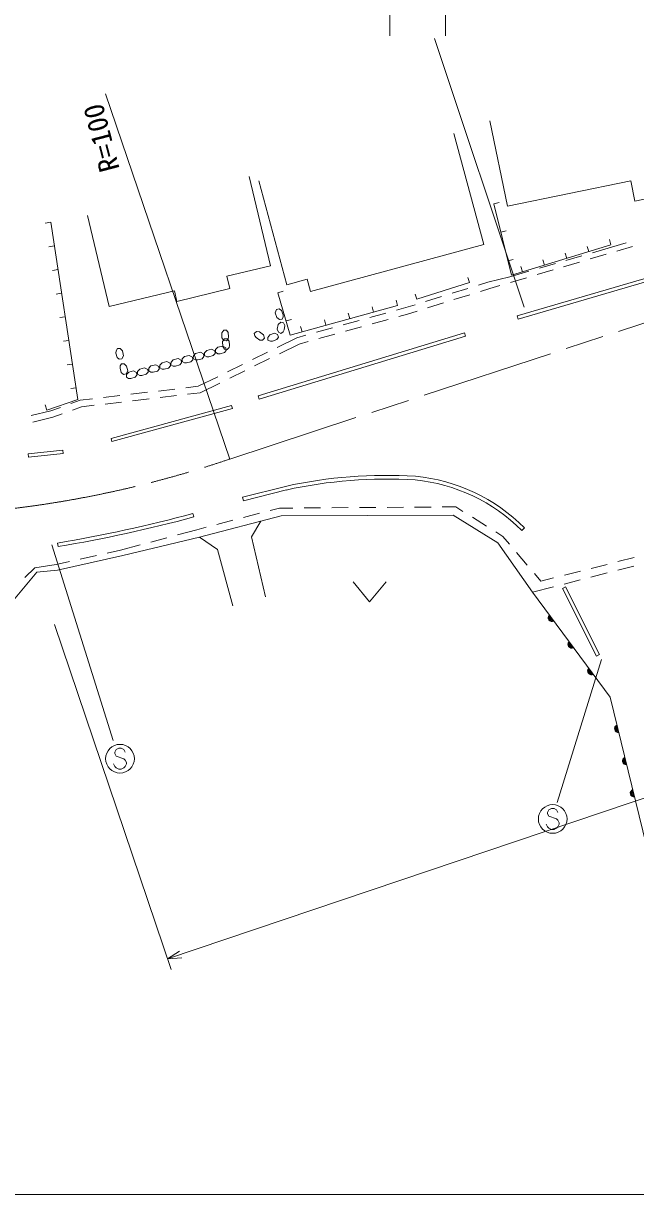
# Model space of a CAD drawing. Units: millimetres, scale not verified. Extents: x 40000 to 680000, y 20000 to 380000.
# Drawn here: x 392219 to 447555, y 205000 to 310887 of the extents above; entities that cross this region are included whole.
import ezdxf
from ezdxf.enums import TextEntityAlignment as Align

# ---------------------------------------------------------------- set-up
doc = ezdxf.new("R2010")
doc.units = ezdxf.units.MM
doc.header["$LTSCALE"] = 1000
doc.linetypes.add('CHAIN', pattern=[18.5, 12, -1.5, 3.5, -1.5])
for name, color, linetype, lineweight in [('M-BGD', 7, 'Continuous', 13), ('M-BMK', 2, 'CHAIN', 13), ('M-BMK-SRVR', 3, 'Continuous', 13), ('M-STR-HTXT', 7, 'Continuous', 13), ('M-STR-STRC', 7, 'Continuous', 13), ('M-TTL-BAND', 7, 'Continuous', 13)]:
    doc.layers.add(name, color=color, linetype=linetype, lineweight=lineweight)
doc.styles.add('ＭＳ ゴシック', font='')
doc.styles.get('ＭＳ ゴシック').set_extended_font_data('MS Gothic')

msp = doc.modelspace()

# ---------------------------------------------------------------- linework, layer by layer
at = {"layer": 'M-BGD'}
for p, q in [((434728, 294579), (435213, 294700)), ((394691, 292914), (394197, 292838)), ((435368, 292000), (435853, 292120)), ((445329, 290858), (445184, 291337)), ((395019, 290776), (394525, 290700)), ((443328, 290252), (443183, 290731)), ((443664, 290148), (445392, 290648)), ((445392, 290648), (446693, 291055)), ((445848, 290297), (447287, 290721)), ((436008, 289420), (436493, 289541)), ((438862, 288757), (440303, 289174)), ((439328, 289040), (439183, 289518)), ((441052, 288885), (442491, 289309)), ((441328, 289646), (441183, 290124)), ((441263, 289452), (442704, 289869)), ((443450, 289591), (444889, 290015)), ((395347, 288637), (394853, 288562)), ((436174, 287978), (437901, 288479)), ((437328, 288434), (437183, 288912)), ((438654, 288179), (440093, 288603)), ((432534, 287451), (427794, 285945)), ((432534, 287451), (432382, 287928)), ((433355, 287231), (434204, 287494)), ((434204, 287494), (436174, 287978)), ((434382, 286921), (435296, 287190)), ((436256, 287473), (437695, 287896)), ((395675, 286499), (395180, 286423)), ((415228, 286539), (415709, 286677)), ((427794, 285945), (427643, 286422)), ((427794, 285945), (427643, 286422)), ((428579, 285749), (430012, 286194)), ((430967, 286490), (432400, 286935)), ((431141, 285916), (432573, 286360)), ((433528, 286656), (434382, 286921)), ((415094, 285009), (414979, 284715)), ((415329, 285074), (415094, 285009)), ((415535, 284924), (415329, 285074)), ((415687, 284547), (415535, 284924)), ((423877, 284791), (423744, 285273)), ((426033, 285385), (425900, 285867)), ((425952, 284961), (426775, 285190)), ((426775, 285190), (427624, 285453)), ((426944, 284614), (427798, 284879)), ((428753, 285175), (430186, 285619)), ((396003, 284361), (395508, 284285)), ((414979, 284715), (415133, 284296)), ((415133, 284296), (415367, 284113)), ((415499, 283869), (415251, 283675)), ((415367, 284113), (415605, 284138)), ((415735, 283805), (415499, 283869)), ((415605, 284138), (415707, 284353)), ((415707, 284353), (415687, 284547)), ((415836, 283571), (415735, 283805)), ((415963, 283986), (416443, 284124)), ((419565, 283601), (419432, 284083)), ((421134, 283627), (422579, 284027)), ((421721, 284196), (421588, 284678)), ((423543, 284294), (424988, 284694)), ((423734, 283724), (425180, 284125)), ((426144, 284392), (426944, 284614)), ((410336, 283161), (410142, 282913)), ((410142, 282913), (410168, 282466)), ((410580, 283155), (410336, 283161)), ((410734, 282952), (410580, 283155)), ((410771, 282548), (410734, 282952)), ((413273, 283019), (413089, 282864)), ((413089, 282864), (413125, 282629)), ((413568, 282998), (413273, 283019)), ((413931, 282736), (413568, 282998)), ((414000, 282429), (413931, 282736)), ((414487, 282724), (414302, 282493)), ((414908, 282874), (414487, 282724)), ((415200, 282756), (414908, 282874)), ((415251, 283675), (415170, 283235)), ((415170, 283235), (415277, 282959)), ((415263, 282521), (415200, 282756)), ((415277, 282959), (415495, 282859)), ((415495, 282859), (415692, 282992)), ((415692, 282992), (415774, 283169)), ((415774, 283169), (415836, 283571)), ((417408, 283006), (417276, 283488)), ((418724, 282959), (420170, 283360)), ((418916, 282390), (420361, 282790)), ((421325, 283057), (422771, 283457)), ((396331, 282223), (395836, 282147)), ((410236, 281711), (409802, 281604)), ((410168, 282466), (410339, 282224)), ((410407, 282381), (410212, 282133)), ((410212, 282133), (410239, 281686)), ((410515, 281565), (410236, 281711)), ((410239, 281686), (410409, 281445)), ((410339, 282224), (410574, 282180)), ((410651, 282375), (410407, 282381)), ((410574, 282180), (410734, 282356)), ((410805, 282172), (410651, 282375)), ((410734, 282356), (410771, 282548)), ((410804, 281576), (410841, 281768)), ((410841, 281768), (410805, 282172)), ((413125, 282629), (413251, 282480)), ((413251, 282480), (413587, 282252)), ((413587, 282252), (413842, 282243)), ((413842, 282243), (414000, 282429)), ((414302, 282493), (414325, 282255)), ((414325, 282255), (414539, 282150)), ((414539, 282150), (414733, 282169)), ((414733, 282169), (415111, 282316)), ((415111, 282316), (415263, 282521)), ((415167, 281594), (416937, 282464)), ((415360, 281020), (417151, 281901)), ((416937, 282464), (417761, 282692)), ((417151, 281901), (417952, 282123)), ((400588, 281282), (400586, 281087)), ((400586, 281087), (400694, 280695)), ((400714, 281483), (400588, 281282)), ((400694, 280695), (400881, 280522)), ((400954, 281481), (400714, 281483)), ((401165, 281273), (400954, 281481)), ((401122, 280560), (401270, 280839)), ((401270, 280839), (401165, 281273)), ((406776, 280762), (406569, 280551)), ((407210, 280869), (406776, 280762)), ((407489, 280722), (407210, 280869)), ((407528, 280482), (407489, 280722)), ((407578, 280831), (407576, 280592)), ((407785, 281043), (407578, 280831)), ((408219, 281150), (407785, 281043)), ((408498, 281003), (408219, 281150)), ((408365, 280574), (408537, 280762)), ((408537, 280762), (408498, 281003)), ((408586, 281112), (408585, 280873)), ((408585, 280873), (408787, 280747)), ((408794, 281324), (408586, 281112)), ((408787, 280747), (408982, 280746)), ((409228, 281430), (408794, 281324)), ((408982, 280746), (409374, 280855)), ((409507, 281284), (409228, 281430)), ((409374, 280855), (409546, 281043)), ((409546, 281043), (409507, 281284)), ((409595, 281393), (409594, 281153)), ((409594, 281153), (409796, 281028)), ((409802, 281604), (409595, 281393)), ((409796, 281028), (409991, 281027)), ((409991, 281027), (410382, 281136)), ((410382, 281136), (410554, 281324)), ((410409, 281445), (410645, 281400)), ((410554, 281324), (410515, 281565)), ((410645, 281400), (410804, 281576)), ((412923, 280491), (414269, 281153)), ((396659, 280085), (396164, 280009)), ((400881, 280522), (401122, 280560)), ((400963, 279917), (400961, 279722)), ((400961, 279722), (401068, 279330)), ((401089, 280119), (400963, 279917)), ((401328, 280116), (401089, 280119)), ((401539, 279908), (401328, 280116)), ((401644, 279474), (401539, 279908)), ((402742, 279639), (402534, 279428)), ((403176, 279746), (402742, 279639)), ((403455, 279599), (403176, 279746)), ((403494, 279359), (403455, 279599)), ((403543, 279708), (403542, 279469)), ((403750, 279920), (403543, 279708)), ((404184, 280027), (403750, 279920)), ((404463, 279880), (404184, 280027)), ((404330, 279451), (404502, 279639)), ((404502, 279639), (404463, 279880)), ((404552, 279989), (404550, 279750)), ((404550, 279750), (404753, 279624)), ((404759, 280201), (404552, 279989)), ((404753, 279624), (404948, 279623)), ((405193, 280307), (404759, 280201)), ((404948, 279623), (405339, 279732)), ((405472, 280161), (405193, 280307)), ((405339, 279732), (405511, 279920)), ((405511, 279920), (405472, 280161)), ((405560, 280270), (405559, 280030)), ((405559, 280030), (405761, 279905)), ((405768, 280481), (405560, 280270)), ((405761, 279905), (405956, 279904)), ((406202, 280588), (405768, 280481)), ((405956, 279904), (406348, 280013)), ((406481, 280442), (406202, 280588)), ((406348, 280013), (406520, 280201)), ((406520, 280201), (406481, 280442)), ((406569, 280551), (406568, 280311)), ((406568, 280311), (406770, 280186)), ((406770, 280186), (406965, 280185)), ((406965, 280185), (407356, 280293)), ((407356, 280293), (407528, 280482)), ((407576, 280592), (407779, 280467)), ((407779, 280467), (407974, 280465)), ((407974, 280465), (408365, 280574)), ((410679, 279388), (412025, 280050)), ((413116, 279918), (414463, 280579)), ((401068, 279330), (401256, 279157)), ((401256, 279157), (401497, 279196)), ((401497, 279196), (401644, 279474)), ((401526, 279147), (401524, 278907)), ((401524, 278907), (401727, 278782)), ((401733, 279358), (401526, 279147)), ((401727, 278782), (401922, 278781)), ((402167, 279465), (401733, 279358)), ((401922, 278781), (402313, 278890)), ((402446, 279319), (402167, 279465)), ((402313, 278890), (402485, 279078)), ((402485, 279078), (402446, 279319)), ((402534, 279428), (402533, 279188)), ((402533, 279188), (402735, 279063)), ((402735, 279063), (402930, 279062)), ((402930, 279062), (403322, 279170)), ((403322, 279170), (403494, 279359)), ((403542, 279469), (403744, 279344)), ((403744, 279344), (403939, 279342)), ((403939, 279342), (404330, 279451)), ((408011, 278077), (409782, 278947)), ((410873, 278815), (412219, 279476)), ((396987, 277946), (396492, 277871)), ((401932, 277357), (403422, 277534)), ((404415, 277651), (405904, 277828)), ((406897, 277945), (408011, 278077)), ((407053, 277359), (408184, 277493)), ((408184, 277493), (409975, 278374)), ((394333, 275921), (394172, 276394)), ((396497, 276509), (397342, 276814)), ((397342, 276814), (398456, 276946)), ((399449, 277063), (400939, 277240)), ((399605, 276477), (401095, 276654)), ((402088, 276771), (403577, 276948)), ((404570, 277065), (406060, 277242)), ((392915, 275424), (394710, 275866)), ((394710, 275866), (395556, 276170)), ((394884, 275291), (395712, 275589)), ((396653, 275928), (397481, 276226)), ((397481, 276226), (398612, 276360)), ((393071, 274845), (394884, 275291)), ((415361, 267065), (414531, 266848)), ((416585, 267073), (415361, 267065)), ((419085, 267091), (417585, 267080)), ((421585, 267108), (420085, 267098)), ((424085, 267126), (422585, 267115)), ((426585, 267143), (425085, 267133)), ((429085, 267161), (427585, 267150)), ((431308, 267176), (430085, 267168)), ((431952, 266772), (431308, 267176)), ((407537, 266579), (407623, 266262)), ((411145, 265962), (409694, 265583)), ((413564, 266595), (412112, 266215)), ((434070, 265444), (432799, 266241)), ((407896, 265113), (406141, 264642)), ((408726, 265330), (407896, 265113)), ((435561, 264509), (434917, 264913)), ((437260, 265055), (437500, 265294)), ((395350, 263581), (395296, 263904)), ((402761, 263736), (401006, 263266)), ((405175, 264383), (403726, 263995)), ((436147, 263818), (435561, 264509)), ((398826, 262779), (397362, 262453)), ((401006, 263266), (399802, 262997)), ((437762, 261909), (436793, 263054)), ((393254, 261670), (392338, 260786)), ((395183, 261966), (393254, 261670)), ((396386, 262235), (395183, 261966)), ((444994, 261978), (443540, 261609)), ((447395, 261831), (445943, 261454)), ((447417, 262593), (445963, 262224)), ((438993, 260455), (438408, 261146)), ((440148, 260748), (438993, 260455)), ((442556, 260574), (441104, 260197)), ((442571, 261363), (441117, 260994)), ((444975, 261203), (443523, 260826)), ((422012, 260405), (423512, 258605)), ((423512, 258605), (425012, 260405)), ((440136, 259946), (438237, 259453))]:
    msp.add_line(p, q, dxfattribs=at)
for points in [[(434382, 302089), (435973, 294368), (447115, 296664), (447496, 294818), (452850, 295921), (450578, 306947)], [(413492, 296667), (416039, 287255), (417871, 287751), (418167, 286658), (433830, 290897), (431114, 300935)], [(412610, 297039), (414547, 288980), (410614, 288035), (410885, 286907), (406096, 285757), (405864, 286723), (399973, 285308), (397997, 293527)], [(445329, 290858), (436327, 288131), (434728, 294579)], [(394691, 292914), (397151, 276877), (394333, 275921)], [(426033, 285385), (416330, 282709), (415228, 286539)], [(415909, 269032), (412009, 268065), (412106, 267732), (415988, 268703)], [(438237, 259453), (435110, 263922), (431074, 266413), (415527, 266378), (408130, 264444), (401193, 262776), (395297, 261445), (393436, 261278)], [(413688, 265897), (412833, 264455), (414112, 259058)], [(408130, 264444), (409776, 263316), (411148, 258232)], [(393436, 261278), (389934, 257128), (385083, 251154)], [(438237, 259453), (445256, 249980), (449503, 232587)]]:
    msp.add_lwpolyline(points, dxfattribs=at)
for points in [[(436861, 284439), (449526, 288151), (449611, 287862), (436946, 284149)], [(413430, 277203), (432093, 282907), (432180, 282622), (413517, 276917)], [(400141, 273351), (411043, 276330), (411118, 276057), (400215, 273077)], [(392638, 271974), (395793, 272300), (395824, 271993), (392670, 271667)], [(440949, 259806), (444016, 253681), (444303, 253825), (441235, 259949)]]:
    msp.add_lwpolyline(points, close=True, dxfattribs=at)
for centre, radius, start, end in [((425017, 227846), 42181, 86.42284, 102.46997), ((425017, 227846), 41843, 86.42284, 102.46997), ((426123, 253954), 15725, 44.90642, 84.55015), ((426123, 253954), 16063, 44.90642, 84.55015), ((373796, 391640), 129532, 279.55401, 285.09877), ((373796, 391640), 129860, 279.55401, 285.09877), ((440004, 257159), 354, 135.33434, 297.73952), ((440004, 257159), 283, 137.55838, 295.51548), ((440004, 257159), 212, 141.30471, 291.76915), ((440004, 257159), 142, 149.01644, 284.05742), ((440004, 257159), 100, 159.3341, 273.73976), ((441790, 254749), 354, 135.33434, 297.73952), ((441790, 254749), 283, 137.55838, 295.51548), ((441790, 254749), 212, 141.30471, 291.76915), ((441790, 254749), 142, 149.01644, 284.05742), ((441790, 254749), 100, 159.3341, 273.73976), ((443576, 252338), 354, 135.33434, 297.73952), ((443576, 252338), 283, 137.55838, 295.51548), ((443576, 252338), 212, 141.30471, 291.76915), ((443576, 252338), 142, 149.01644, 284.05742), ((443576, 252338), 100, 159.3341, 273.73976), ((446009, 247125), 354, 112.51738, 274.92256), ((446009, 247125), 283, 114.74142, 272.69852), ((446009, 247125), 212, 118.48775, 268.9522), ((446009, 247125), 142, 126.19948, 261.24047), ((446009, 247125), 100, 136.51714, 250.9228), ((446721, 244211), 354, 112.51738, 274.92256), ((446721, 244211), 283, 114.74142, 272.69852), ((446721, 244211), 212, 118.48775, 268.9522), ((446721, 244211), 142, 126.19948, 261.24047), ((446721, 244211), 100, 136.51714, 250.9228), ((447432, 241296), 354, 112.51738, 274.92256), ((447432, 241296), 283, 114.74142, 272.69852), ((447432, 241296), 212, 118.48775, 268.9522), ((447432, 241296), 142, 126.19948, 261.24047), ((447432, 241296), 100, 136.51714, 250.9228)]:
    msp.add_arc(centre, radius, start, end, dxfattribs=at)
at = {"layer": 'M-BMK'}
msp.add_line((410873, 271500), (466505, 289776), dxfattribs=at)
msp.add_arc((379511, 363656), 97346, 265.60267, 288.79412, dxfattribs=at)
at = {"layer": 'M-BMK-SRVR'}
msp.add_line((410873, 271500), (399641, 304513), dxfattribs=at)
at = {"layer": 'M-STR-HTXT'}
for p, q in [((405245, 226302), (575146, 283666)), ((395036, 256541), (405565, 225355)), ((405245, 226302), (406329, 226998)), ((405245, 226302), (406529, 226406))]:
    msp.add_line(p, q, dxfattribs=at)
at = {"layer": 'M-STR-STRC'}
for p, q in [((425338, 314132), (425338, 309776)), ((430377, 314132), (430377, 309776)), ((429384, 309516), (437491, 285221)), ((394778, 263732), (400323, 246044)), ((440479, 240440), (444480, 253390)), ((400594, 245234), (400475, 244997)), ((400475, 244997), (400475, 244879)), ((400475, 244879), (400594, 244643)), ((400830, 245352), (400594, 245234)), ((400594, 244643), (401303, 244407)), ((401066, 245352), (400830, 245352)), ((401303, 245234), (401066, 245352)), ((401421, 244997), (401303, 245234)), ((400475, 243697), (400357, 243934)), ((400594, 243579), (400475, 243697)), ((400830, 243461), (400594, 243579)), ((401303, 243579), (401066, 243461)), ((401303, 244407), (401421, 244288)), ((401421, 243697), (401303, 243579)), ((401421, 244288), (401539, 244052)), ((401539, 243934), (401421, 243697)), ((401539, 244052), (401539, 243934)), ((401066, 243461), (400830, 243461)), ((439711, 239790), (439593, 239553)), ((439593, 239553), (439593, 239435)), ((439593, 239435), (439711, 239199)), ((439948, 239908), (439711, 239790)), ((440184, 239908), (439948, 239908)), ((440420, 239790), (440184, 239908)), ((440539, 239553), (440420, 239790)), ((439593, 238253), (439475, 238490)), ((439711, 238135), (439593, 238253)), ((439711, 239199), (440420, 238962)), ((440420, 238962), (440539, 238844)), ((440539, 238253), (440420, 238135)), ((440539, 238844), (440657, 238608)), ((440657, 238490), (440539, 238253)), ((440657, 238608), (440657, 238490)), ((439948, 238017), (439711, 238135)), ((440184, 238017), (439948, 238017)), ((440420, 238135), (440184, 238017))]:
    msp.add_line(p, q, dxfattribs=at)
for centre in [(400948, 244407), (440066, 238962)]:
    msp.add_circle(centre, 1300, dxfattribs=at)
at = {"layer": 'M-TTL-BAND'}
msp.add_line((40000, 205000), (579000, 205000), dxfattribs=at)

# ---------------------------------------------------------------- texts
at = {"layer": 'M-BMK-SRVR', "style": 'ＭＳ ゴシック'}
msp.add_text('R=100', height=1833, rotation=104.589, dxfattribs=at).set_placement((400035, 297511), align=Align.MIDDLE_LEFT)

doc.saveas('drawing.dxf')
